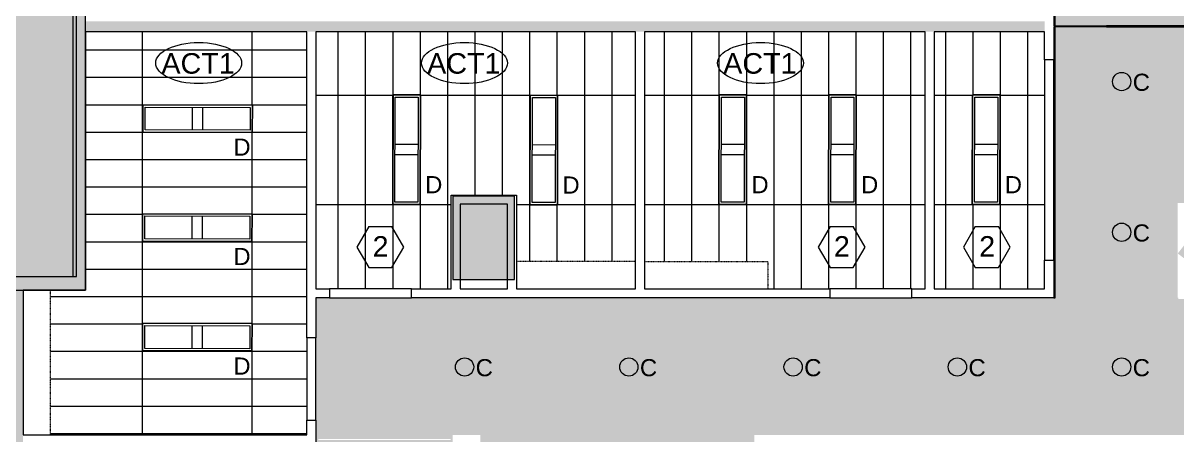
# Model space of a CAD drawing. Header units: inches. Extents: x 50 to 3088, y -595 to 388.
# Drawn here: x 382 to 888, y -159 to 22 of the extents above; entities that cross this region are included whole.
import ezdxf

# ---------------------------------------------------------------- set-up
doc = ezdxf.new("R2010")
doc.units = ezdxf.units.IN
doc.header["$MEASUREMENT"] = 0
doc.linetypes.add('Overhead', pattern=[0.15625, 0.09375, -0.0625])
for name, color, linetype, lineweight in [('A-ANNO-DIMS', 211, 'Continuous', 9), ('A-ANNO-DIMS-96', 211, 'Continuous', 9), ('A-ANNO-NOTE', 131, 'Continuous', 9), ('A-CLNG', 13, 'Continuous', 9), ('A-CLNG-PATT', 13, 'Continuous', 9), ('A-DETL', 90, 'Continuous', 9), ('A-DETL-GENF', 92, 'Continuous', 9), ('A-EXIST-WALL-INT', 250, 'Continuous', 9), ('A-WALL', 113, 'Continuous', 13), ('A-WALL-PATT', 111, 'Continuous', 13), ('E-LITE-EQPM', 33, 'Continuous', 9), ('G-ANNO-TEXT', 231, 'Continuous', 9), ('I-WALL', 2, 'Continuous', 13), ('new block- skin dc_dwg', 8, 'Continuous', 9), ('Q-CASE', 31, 'Continuous', 13)]:
    doc.layers.add(name, color=color, linetype=linetype, lineweight=lineweight)
doc.styles.add('Arial', font='arial.ttf', dxfattribs={"width": 0.85, "height": 9})
doc.styles.add('Arial_1', font='arial.ttf', dxfattribs={"height": 7.5})
doc.styles.add('Arial_2', font='arial.ttf', dxfattribs={"height": 9})
doc.dimstyles.new('Linear_-_3_32__Arial__85_-_1_2__Tolerance_1', dxfattribs={"dimscale": 12, "dimtxt": 9.182335, "dimasz": 0.5, "dimexe": 0.75, "dimexo": 0.5, "dimgap": 0.5, "dimtad": 1, "dimdec": 1, "dimrnd": 0.5, "dimzin": 3, "dimdsep": 46, "dimlunit": 4, "dimtxsty": 'Arial', "dimblk1": 'OBLIQUE', "dimblk2": 'OBLIQUE', "dimsah": 1, "dimcen": 0.09, "dimdle": 0.75, "dimazin": 0, "dimtfac": 1, "dimtdec": 4, "dimtix": 1, "dimtmove": 1, "dimatfit": 3, "dimfxl": 1, "dimtvp": 1, "dimfrac": 2, "dimtolj": 1, "dimtzin": 0, "dimarcsym": 2})

# ---------------------------------------------------------------- blocks, each defined once
blk = doc.blocks.new('new block- skin dc_dwg-1925045-Reflected Ceiling Plan')
at = {"layer": 'A-EXIST-WALL-INT', "flags": 128}
for points in [[(1558.22, 1328.2), (1558.22, 1254.58), (1777.5, 1254.58), (1777.5, 1387.19), (1777.5, 1664.05), (1777.5, 1683.77)], [(1544.87, 1379.58), (1544.87, 1333.66), (1571.9, 1333.66), (1571.9, 1260.58), (1772.03, 1260.58), (1772.03, 1656.76)]]:
    blk.add_lwpolyline(points, dxfattribs=at)
blk = doc.blocks.new('Upper Cabinet - Standard Upper Cabinet-2025069-Reflected Ceiling Plan')
at = {"layer": 'Q-CASE', "linetype": 'Overhead', "lineweight": 9}
blk.add_line((-47.26, -12), (16.11, -12), dxfattribs=at)
blk = doc.blocks.new('Upper Cabinet - Standard Upper Cabinet-2040263-Reflected Ceiling Plan')
at = {"layer": 'Q-CASE', "linetype": 'Overhead', "lineweight": 9}
blk.add_line((-47.26, -12), (4.81, -12), dxfattribs=at)
blk = doc.blocks.new('Upper Cabinet - Standard Upper Cabinet-2066684-Reflected Ceiling Plan')
at = {"layer": 'Q-CASE', "linetype": 'Overhead', "lineweight": 9}
for p, q in [((-47.26, 12), (6.74, 12)), ((6.74, 12), (6.74, 0))]:
    blk.add_line(p, q, dxfattribs=at)
blk = doc.blocks.new('Rectangular Ceiling Light - Recessed - New 1_ x 4_-V6-Reflected Ceiling Plan')
at = {"layer": 'E-LITE-EQPM', "lineweight": 20}
for p, q in [((-6.74, -26.34), (-6.74, 21.66)), ((-6.74, 21.66), (5.26, 21.66)), ((-5.74, -25.34), (-5.74, 20.66)), ((-5.74, 20.66), (4.26, 20.66)), ((4.26, 20.66), (4.26, -25.34)), ((5.26, 21.66), (5.26, -26.34)), ((4.26, -0.09), (-5.74, -0.09)), ((4.26, -4.59), (-5.74, -4.59)), ((5.26, -26.34), (-6.74, -26.34)), ((4.26, -25.34), (-5.74, -25.34))]:
    blk.add_line(p, q, dxfattribs=at)
blk = doc.blocks.new('Pendant - Suspended - New 8_-1192035-Reflected Ceiling Plan')
at = {"layer": 'E-LITE-EQPM', "lineweight": 20}
blk.add_circle((0, 0), 4, dxfattribs=at)
blk = doc.blocks.new('FORM Keynote Tag - Default w_arrow-62346-Reflected Ceiling Plan')
at = {"layer": 'A-ANNO-NOTE', "lineweight": 20}
for p, q in [((-0.0519, 0.1051), (-0.106, 0.0113)), ((-0.0519, 0.1051), (0.0537, 0.1051)), ((0.1078, 0.0113), (0.0537, 0.1051)), ((-0.106, 0.0113), (-0.0519, -0.0824)), ((0.0537, -0.0824), (0.1078, 0.0113)), ((-0.0519, -0.0824), (0.0537, -0.0824))]:
    blk.add_line(p, q, dxfattribs=at)
blk = doc.blocks.new('FORM Finish Tag - Default w_arrow-62639-Reflected Ceiling Plan')
at = {"layer": 'A-ANNO-NOTE', "lineweight": 20}
blk.add_ellipse((0, 0), major_axis=(-0.196, 0), ratio=0.478314, dxfattribs=at)
blk = doc.blocks.new('DIMBLOCK29-Reflected Ceiling Plan')
at = {"layer": 'A-ANNO-DIMS-96'}
for p, q in [((349.49, -180.59), (349.49, -153.59)), ((376.27, -162.59), (340.49, -162.59)), ((349.49, -162.59), (376.27, -162.59)), ((376.27, -180.59), (340.49, -180.59)), ((349.49, -180.59), (376.27, -180.59))]:
    blk.add_line(p, q, dxfattribs=at)
at = {"layer": 'A-ANNO-DIMS-96', "lineweight": 50}
for p, q in [((349.49, -162.59), (346.49, -159.59)), ((349.49, -162.59), (352.49, -165.59)), ((349.49, -180.59), (346.49, -177.59)), ((349.49, -180.59), (352.49, -183.59))]:
    blk.add_line(p, q, dxfattribs=at)
at = {"layer": 'A-ANNO-DIMS-96'}
blk.add_ellipse((349.49, -155.76), major_axis=(0, 15.83), ratio=0.825226, start_param=1.570796, end_param=3.141593, dxfattribs=at)
at = {"layer": 'A-ANNO-DIMS-96', "color": 0, "insert": (331.81, -155.76), "char_height": 9, "width": 32.0393, "attachment_point": 1, "rotation": 90, "line_spacing_factor": 0.941778, "style": 'Arial'}
blk.add_mtext('1\' - 6"', dxfattribs=at)
blk = doc.blocks.new('_Oblique')
at = {"color": 0, "linetype": 'ByBlock', "lineweight": -2}
blk.add_line((-0.5, -0.5), (0.5, 0.5), dxfattribs=at)

msp = doc.modelspace()

# ---------------------------------------------------------------- hatches: boundary and pattern name
at = {"layer": 'A-CLNG-PATT', "lineweight": 13}
h = msp.add_hatch(dxfattribs=at)
h.set_pattern_fill('FP_13', color=256, style=0, pattern_type=2)
h.set_pattern_definition([(0, (0, 0), (30.72, 7.68), [1.267, -21.773, 1.267, -21.773, -122.88]), (0, (0, 0), (30.72, 7.68), [-46.08, 1.267, -44.813, 1.267, -21.773, -53.76]), (0, (0, 0), (30.72, 7.68), [-115.2, 1.267, -14.093, 1.267, -37.133]), (120, (11.52, 3.84), (-22.011075, 22.7643), [1.267, -21.773, 1.267, -21.773, -122.88]), (120, (11.52, 3.84), (-22.011075, 22.7643), [-46.08, 1.267, -44.813, 1.267, -21.773, -53.76]), (120, (11.52, 3.84), (-22.011075, 22.7643), [-115.2, 1.267, -14.093, 1.267, -37.133]), (240, (15.36, 19.2), (-8.708925, -30.4443), [1.267, -21.773, 1.267, -21.773, -122.88]), (240, (15.36, 19.2), (-8.708925, -30.4443), [-46.08, 1.267, -44.813, 1.267, -21.773, -53.76]), (240, (15.36, 19.2), (-8.708925, -30.4443), [-115.2, 1.267, -14.093, 1.267, -37.133])])
h.paths.add_polyline_path([(743.2436, -517.7041), (743.5893, -516.7542), (743.5893, -345.2136), (570.3424, -345.2136), (570.3424, -300.0886), (621.7704, -300.0886), (621.7704, -301.8386), (702.8065, -301.8386), (702.8065, -158.5886), (1131.6509, -158.5886), (1138.2286, -138.8766), (1166.2075, -147.9674), (1166.2075, -158.5886), (1225.6567, -158.5886), (1225.6567, -222.8386), (1285.6567, -222.8386), (1285.6567, -99.0385), (888.5924, -99.0385), (888.5924, -98.4456), (888.3494, -98.4456), (888.3494, -57.0284), (901.5924, -57.0284), (901.5696, 20.0865), (834.5924, 20.0865), (834.5924, -98.5886), (510.5924, -98.5886), (510.5924, -162.5886), (382.2678, -162.5886), (382.2678, -180.5886), (552.5924, -180.5886), (552.5924, -307.1713), (409.6746, -307.1713), (409.6746, -366.5617), (430.2881, -373.0373), (450.7667, -379.9276), (471.1021, -387.2299), (491.2859, -394.9411), (511.31, -403.0582), (531.1661, -411.5778), (552.5924, -421.3307), (570.5924, -429.936), (588.1408, -438.7415), (605.7699, -448.0021), (623.2237, -457.589), (640.4961, -467.4989), (657.5813, -477.7284), (669.2379, -484.6017), (681.1089, -491.0979), (693.1819, -497.2105), (705.4445, -502.933), (717.8842, -508.2597), (730.4882, -513.1851), (742.5533, -517.4595)], flags=0)
h.paths.add_polyline_path([(571.8106, -239.5886), (570.5924, -239.5886), (570.5924, -158.5886), (582.5924, -158.5886), (582.5924, -239.5886), (574.5924, -239.5886)], flags=0)
h.paths.add_polyline_path([(574.5924, -235.5886), (578.5924, -235.5886), (578.5924, -162.5886), (574.5924, -162.5886), (574.5924, -235.0869)], flags=0)
h.paths.add_polyline_path([(564.5924, -160.8386), (511.5924, -160.8386), (511.5924, -160.3386), (569.5924, -160.3386), (569.5924, -160.8386)], flags=0)
h.paths.add_polyline_path([(893.5635, 20.5865), (901.5696, 20.5865), (901.5924, 145.9615), (834.5924, 145.9615), (834.5924, 20.5865), (893.0363, 20.5865)], flags=0)
h = msp.add_hatch(dxfattribs=at)
h.set_pattern_fill('FP_26', color=256, style=0, pattern_type=2)
h.set_pattern_definition([(0, (530.599, -61.978), (0, -12), []), (270, (530.6, -61.98), (-48, -3e-15), [])])
h.paths.add_polyline_path([(506.5924, -158.5886), (506.5924, 17.9482), (409.5924, 17.9482), (409.5924, -95.2136), (394.2678, -95.2136), (394.2678, -158.5886), (397.8456, -158.5886)], flags=0)
h.paths.add_polyline_path([(482.5637, -121.8396), (434.5639, -121.7086), (434.5966, -109.7086), (482.5964, -109.8396), (482.5641, -121.7086)], flags=0)
h.paths.add_polyline_path([(482.5637, -73.8396), (434.5639, -73.7086), (434.5966, -61.7086), (482.5964, -61.8396)], flags=0)
h.paths.add_polyline_path([(482.6939, -26.1296), (434.6941, -25.9986), (434.7268, -13.9987), (482.7267, -14.1297)], flags=0)
h = msp.add_hatch(dxfattribs=at)
h.set_pattern_fill('FP_25', color=256, style=0, pattern_type=2)
h.set_pattern_definition([(90, (544.37, -9.749), (12, -7e-16), []), (0, (544.37, -9.75), (0, -48), [])])
h.paths.add_polyline_path([(552.5189, -94.5886), (569.8364, -94.5886), (569.8364, -53.5518), (598.5194, -53.5518), (598.5194, -82.5886), (650.5924, -82.5886), (650.5924, 17.9482), (510.5924, 17.9482), (510.5924, -94.5886), (544.3719, -94.5886)], flags=0)
h.paths.add_polyline_path([(616.4099, -57.876), (604.41, -57.8432), (604.541, -9.8434), (616.5409, -9.8762)], flags=0)
h.paths.add_polyline_path([(556.2408, -57.7118), (544.2409, -57.679), (544.3719, -9.6792), (556.3719, -9.7119), (556.2409, -57.679)], flags=0)
h = msp.add_hatch(dxfattribs=at)
h.set_pattern_fill('FP_24', color=256, style=0, pattern_type=2)
h.set_pattern_definition([(90, (699.37, -9.749), (12, -7e-16), []), (0, (699.37, -9.75), (0, -48), [])])
h.paths.add_polyline_path([(708.5924, -94.5886), (777.5924, -94.5886), (777.5924, 17.9482), (654.5924, 17.9482), (654.5924, -82.5886), (708.5924, -82.5886), (708.5924, -92.223)], flags=0)
h.paths.add_polyline_path([(747.2904, -57.7148), (735.2904, -57.682), (735.4214, -9.6822), (747.4214, -9.715), (747.2904, -57.7118)], flags=0)
h.paths.add_polyline_path([(699.2408, -57.7118), (687.2409, -57.679), (687.3719, -9.6792), (699.3719, -9.7119), (699.2409, -57.682)], flags=0)
h = msp.add_hatch(dxfattribs=at)
h.set_pattern_fill('FP_28', color=256, style=0, pattern_type=2)
h.set_pattern_definition([(90, (810.62, -9.749), (12, -7e-16), []), (0, (810.62, -9.75), (0, -48), [])])
h.paths.add_polyline_path([(781.5924, -94.5886), (829.9664, -94.5886), (829.9664, 17.9482), (781.5924, 17.9482), (781.5924, -57.682)], flags=0)
h.paths.add_polyline_path([(810.2904, -57.7148), (798.2904, -57.682), (798.4214, -9.6822), (810.4214, -9.715), (810.2905, -57.682)], flags=0)
at = {"layer": 'A-DETL-GENF'}
h = msp.add_hatch(color=9, dxfattribs=at)
h.paths.add_polyline_path([(405.5051, -380.319), (409.6746, -366.5617), (409.6746, -307.1713), (309.4263, -307.1713), (309.4263, -95.2136), (190.3089, -95.2136), (190.3089, -21.5886), (197.9964, -21.5886), (197.9964, -89.2136), (405.5924, -89.2136), (405.5924, 373.0481), (284.4344, 373.0481), (284.4344, 359.5319), (266.2064, 359.5319), (266.2064, 228.5319), (311.6101, 228.5319), (348.6697, 277.7701), (351.4906, 275.6472), (313.3522, 225.0319), (266.2064, 225.0319), (266.2064, 29.7864), (242.2064, 29.7864), (242.2064, 38.2864), (199.2064, 38.2864), (199.2064, 29.7864), (175.2064, 29.7864), (175.2064, 41.7864), (262.7064, 41.7864), (262.7064, 137.7864), (242.2064, 137.7864), (242.2064, 142.0044), (199.2064, 142.0044), (199.2064, 137.7864), (178.0594, 137.7864), (178.0594, 110.7864), (164.3089, 110.7864), (164.3089, 176.7864), (178.0594, 176.7864), (178.0594, 149.7864), (199.2064, 149.7864), (199.2064, 145.2854), (242.2064, 145.2854), (242.2064, 149.7864), (262.7064, 149.7864), (262.7064, 245.9104), (178.0594, 245.9104), (178.0594, 218.7864), (164.3089, 218.7864), (164.3089, 278.7864), (178.0594, 278.7864), (178.0594, 249.1924), (262.7064, 249.1924), (262.7064, 349.7864), (178.0594, 349.7864), (178.0594, 320.7864), (164.3089, 320.7864), (164.3089, 373.0481), (49.9156, 373.0481), (49.9156, -319.1713), (237.2678, -319.1713), (237.2678, -343.9854), (258.5912, -347.0189), (279.8482, -350.4866), (301.03, -354.3871), (322.128, -358.7188), (343.1331, -363.4799), (364.0368, -368.6685), (384.8304, -374.2822), (404.1648, -379.9276)], flags=0)
h.paths.add_polyline_path([(171.4964, -21.5886), (164.3089, -21.5886), (164.3089, 68.7864), (171.4964, 68.7864), (171.4964, 29.7864)], flags=0)
h.paths.add_polyline_path([(278.9654, 363.0319), (278.9654, 373.0481), (176.9654, 373.0481), (176.9654, 363.0319), (266.2064, 363.0319)], flags=0)
h = msp.add_hatch(color=57, dxfattribs=at)
h.paths.add_polyline_path([(895.8924, -342.3841), (921.7704, -342.3841), (921.7704, -306.3841), (895.7704, -306.3841), (895.7704, -342.3841)], flags=0)
h.paths.add_polyline_path([(576.5924, -340.5886), (620.7704, -340.5886), (620.7704, -313.5886), (571.5924, -313.5886), (571.5924, -340.5886), (574.3424, -340.5886)], flags=0)
h.paths.add_polyline_path([(1149.758, -192.0445), (1157.6468, -167.7652), (1159.5477, -168.3829), (1165.9484, -148.6837), (1138.4554, -139.5096), (1124.2406, -183.2582), (1138.2691, -188.0886)], flags=0)
h.paths.add_polyline_path([(910.4182, -96.3546), (927.9576, -73.9052), (905.5924, -57.0518), (888.3539, -79.1161), (910.1942, -96.1796)], flags=0)
h.paths.add_polyline_path([(570.5924, -90.5886), (597.5924, -90.5886), (597.5924, -54.0518), (570.5924, -54.0518), (570.5924, -87.5889)], flags=0)
at = {"layer": 'A-WALL-PATT'}
for points in [[(405.5924, -89.2136), (409.5924, -89.2136), (409.5924, 373.0481), (405.5924, 373.0481), (405.5924, 8.1671)], [(745.7756, 17.9482), (829.9664, 17.9482), (829.9664, 22.5732), (409.5924, 22.5732), (409.5924, 17.9482), (743.5924, 17.9482)], [(409.5924, -95.2136), (409.5924, -89.2136), (197.9964, -89.2136), (197.9964, -95.2136), (409.3256, -95.2136)], [(372.2678, -235.1713), (382.2678, -235.1713), (382.2678, -95.2136), (372.2678, -95.2136), (372.2678, -113.4599)]]:
    msp.add_hatch(color=8, dxfattribs=at).paths.add_polyline_path(points, flags=0)

# ---------------------------------------------------------------- linework, layer by layer
at = {"layer": 'A-CLNG', "lineweight": 13}
for p, q in [((834.5924, 20.5865), (834.5924, 145.9615)), ((834.5924, -98.5886), (834.5924, 20.0865)), ((544.3719, -9.6792), (544.2409, -57.679)), ((556.3719, -9.7119), (544.3719, -9.6792)), ((556.2408, -57.7118), (556.3719, -9.7119)), ((604.541, -9.8434), (604.41, -57.8432)), ((616.5409, -9.8762), (604.541, -9.8434)), ((616.4099, -57.876), (616.5409, -9.8762)), ((687.3719, -9.6792), (687.2409, -57.679)), ((699.3719, -9.7119), (687.3719, -9.6792)), ((699.2408, -57.7118), (699.3719, -9.7119)), ((735.4214, -9.6822), (735.2904, -57.682)), ((747.4214, -9.715), (735.4214, -9.6822)), ((747.2904, -57.7148), (747.4214, -9.715)), ((798.4214, -9.6822), (798.2904, -57.682)), ((810.4214, -9.715), (798.4214, -9.6822)), ((810.2904, -57.7148), (810.4214, -9.715)), ((434.7268, -13.9987), (434.6941, -25.9986)), ((482.7267, -14.1297), (434.7268, -13.9987)), ((482.6939, -26.1296), (482.7267, -14.1297)), ((434.6941, -25.9986), (482.6939, -26.1296)), ((544.2409, -57.679), (556.2408, -57.7118)), ((604.41, -57.8432), (616.4099, -57.876)), ((687.2409, -57.679), (699.2408, -57.7118)), ((735.2904, -57.682), (747.2904, -57.7148)), ((798.2904, -57.682), (810.2904, -57.7148)), ((434.5966, -61.7086), (434.5639, -73.7086)), ((482.5964, -61.8396), (434.5966, -61.7086)), ((482.5637, -73.8396), (482.5964, -61.8396)), ((434.5639, -73.7086), (482.5637, -73.8396)), ((745.7756, -94.5886), (735.8364, -94.5886)), ((833.9675, -98.5886), (834.5924, -98.5886)), ((434.5966, -109.7086), (434.5639, -121.7086)), ((482.5964, -109.8396), (434.5966, -109.7086)), ((482.5637, -121.8396), (482.5964, -109.8396)), ((434.5639, -121.7086), (482.5637, -121.8396))]:
    msp.add_line(p, q, dxfattribs=at)
at = {"layer": 'A-DETL', "lineweight": 13}
for p, q in [((597.5924, -54.0518), (570.5924, -54.0518)), ((570.5924, -54.0518), (570.5924, -90.5886)), ((597.5924, -90.5886), (597.5924, -54.0518)), ((570.5924, -90.5886), (597.5924, -90.5886))]:
    msp.add_line(p, q, dxfattribs=at)
at = {"layer": 'A-WALL', "color": 7, "lineweight": 20}
for p, q in [((405.5924, -89.2136), (405.5924, 373.0481)), ((833.9664, 39.0639), (833.9664, 20.5865)), ((409.5924, 17.9482), (409.5924, -95.2136)), ((506.5924, -116.1441), (506.5924, 17.9482)), ((510.5924, 17.9482), (510.5924, -94.5886)), ((650.5924, -94.5886), (650.5924, 17.9482)), ((654.5924, 17.9482), (654.5924, -94.5886)), ((777.5924, -94.5886), (777.5924, 17.9482)), ((781.5924, 17.9482), (781.5924, -94.5886)), ((829.9664, 5.6973), (829.9664, 17.9482)), ((833.9664, 20.0865), (833.9664, 5.6973)), ((833.9664, 5.6973), (829.9664, 5.6973)), ((569.8364, -94.5886), (569.8364, -53.5518)), ((569.8364, -53.5518), (598.5194, -53.5518)), ((598.5194, -53.5518), (598.5194, -94.5886)), ((573.8364, -57.5518), (573.8364, -94.5886)), ((594.5194, -57.5518), (573.8364, -57.5518)), ((594.5194, -94.5886), (594.5194, -57.5518)), ((829.9664, -94.5886), (829.9664, -82.0979)), ((829.9664, -82.0979), (833.9664, -82.0979)), ((833.9664, -82.0979), (833.9664, -94.5886)), ((197.9964, -89.2136), (405.5924, -89.2136)), ((409.5924, -95.2136), (382.2678, -95.2136)), ((382.2678, -95.2136), (382.2678, -158.5886)), ((510.5924, -94.5886), (516.5189, -94.5886)), ((516.5189, -94.5886), (516.5189, -98.5886)), ((552.5189, -98.5886), (552.5189, -94.5886)), ((552.5189, -94.5886), (569.8364, -94.5886)), ((573.8364, -94.5886), (594.5194, -94.5886)), ((598.5194, -94.5886), (650.5924, -94.5886)), ((654.5924, -94.5886), (735.8364, -94.5886)), ((735.8364, -94.5886), (735.8364, -98.5886)), ((771.8364, -98.5886), (771.8364, -94.5886)), ((771.8364, -94.5886), (777.5924, -94.5886)), ((781.5924, -94.5886), (829.9664, -94.5886)), ((833.9675, -94.5886), (833.9675, -98.5886)), ((516.5189, -98.5886), (510.5924, -98.5886)), ((510.5924, -98.5886), (510.5924, -116.1441)), ((735.8364, -98.5886), (552.5189, -98.5886)), ((833.9675, -98.5886), (771.8364, -98.5886)), ((510.5924, -116.1441), (506.5924, -116.1441)), ((506.5924, -158.5886), (506.5924, -152.1441)), ((506.5924, -152.1441), (510.5924, -152.1441)), ((510.5924, -152.1441), (510.5924, -162.5886)), ((382.2678, -158.5886), (506.5924, -158.5886))]:
    msp.add_line(p, q, dxfattribs=at)
at = {"layer": 'A-WALL'}
for p, q in [((829.9664, 5.6973), (829.9664, -82.0979)), ((833.9664, -82.0979), (833.9664, 5.6973)), ((552.5189, -94.5886), (516.5189, -94.5886)), ((771.8364, -94.5886), (745.7756, -94.5886)), ((516.5189, -98.5886), (552.5189, -98.5886)), ((735.8364, -98.5886), (771.8364, -98.5886)), ((506.5924, -116.1441), (506.5924, -152.1441)), ((510.5924, -152.1441), (510.5924, -116.1441))]:
    msp.add_line(p, q, dxfattribs=at)
at = {"layer": 'I-WALL', "color": 7, "lineweight": 20}
for p, q in [((833.9664, 20.5865), (857.0363, 20.5865)), ((857.0363, 20.5865), (857.0363, 20.0865)), ((506.5924, 17.9482), (409.5924, 17.9482)), ((650.5924, 17.9482), (510.5924, 17.9482)), ((777.5924, 17.9482), (654.5924, 17.9482)), ((829.9664, 17.9482), (781.5924, 17.9482)), ((857.0363, 20.0865), (833.9664, 20.0865))]:
    msp.add_line(p, q, dxfattribs=at)
at = {"layer": 'I-WALL'}
for p, q in [((893.0363, 20.5865), (857.0363, 20.5865)), ((857.0363, 20.0865), (893.0363, 20.0865))]:
    msp.add_line(p, q, dxfattribs=at)

# ---------------------------------------------------------------- block references
at = {"layer": 'A-ANNO-NOTE', "lineweight": 20, "xscale": 96, "yscale": 96, "zscale": 96}
for name, p in [('FORM Finish Tag - Default w_arrow-62639-Reflected Ceiling Plan', (459.2071, 4.2609)), ('FORM Finish Tag - Default w_arrow-62639-Reflected Ceiling Plan', (575.6866, 4.2609)), ('FORM Finish Tag - Default w_arrow-62639-Reflected Ceiling Plan', (705.4645, 4.2609)), ('FORM Keynote Tag - Default w_arrow-62346-Reflected Ceiling Plan', (538.7357, -77.3869)), ('FORM Keynote Tag - Default w_arrow-62346-Reflected Ceiling Plan', (740.9147, -77.3869)), ('FORM Keynote Tag - Default w_arrow-62346-Reflected Ceiling Plan', (804.5871, -77.3869))]:
    msp.add_blockref(name, p, dxfattribs=at)
at = {"layer": 'E-LITE-EQPM', "lineweight": 20}
for p in [(863.7471, -3.8379), (863.7471, -69.8379), (575.7471, -128.8379), (647.7471, -128.8379), (719.7471, -128.8379), (791.7471, -128.8379), (863.7471, -128.8379)]:
    msp.add_blockref('Pendant - Suspended - New 8_-1192035-Reflected Ceiling Plan', p, dxfattribs=at)
for p, rotation in [((551.0491, -31.3563), 359.8436159558894), ((611.2182, -31.5205), 359.8436159558894), ((694.0491, -31.3563), 359.8436159558894), ((742.0987, -31.3593), 359.8436159558894), ((805.0987, -31.3593), 359.8436159558894), ((461.0495, -20.8069), 269.8436159558881), ((460.9193, -68.5168), 269.8436159558881), ((460.9193, -116.5168), 269.8436159558881)]:
    msp.add_blockref('Rectangular Ceiling Light - Recessed - New 1_ x 4_-V6-Reflected Ceiling Plan', p, dxfattribs=dict(at, rotation=rotation))
at = {"layer": 'new block- skin dc_dwg', "color": 250}
msp.add_blockref('new block- skin dc_dwg-1925045-Reflected Ceiling Plan', (-1367.9073, -1349.7893), dxfattribs=at)
at = {"layer": 'Q-CASE'}
for name, p, rotation in [('Upper Cabinet - Standard Upper Cabinet-2040263-Reflected Ceiling Plan', (603.3301, -94.5886), 180), ('Upper Cabinet - Standard Upper Cabinet-2025069-Reflected Ceiling Plan', (382.2678, -111.3263), 90.00000000000001)]:
    msp.add_blockref(name, p, dxfattribs=dict(at, rotation=rotation))
msp.add_blockref('Upper Cabinet - Standard Upper Cabinet-2066684-Reflected Ceiling Plan', (701.8547, -94.5886), dxfattribs=at)

# ---------------------------------------------------------------- texts
at = {"layer": 'A-ANNO-NOTE', "char_height": 9, "attachment_point": 2, "line_spacing_factor": 0.941778, "style": 'Arial_2'}
for s, insert, width in [('ACT1', (458.9391, 8.6147), 38.344907), ('ACT1', (575.4186, 8.6147), 38.344907), ('ACT1', (705.1966, 8.6147), 38.344907), ('2', (538.9365, -71.5331), 8.374175), ('2', (741.1155, -71.5331), 8.374175), ('2', (804.7879, -71.5331), 8.374175)]:
    msp.add_mtext(s, dxfattribs=dict(at, insert=insert, width=width))
at = {"layer": 'G-ANNO-TEXT', "color": 7, "char_height": 7.5, "width": 9.393, "attachment_point": 1, "style": 'Arial_1'}
for s, insert in [('C', (868.5863, -0.3958)), ('D', (474.3873, -28.7923)), ('D', (558.4463, -45.2396)), ('D', (618.6154, -45.4039)), ('D', (701.4463, -45.2396)), ('D', (749.4959, -45.2427)), ('D', (812.4959, -45.2427)), ('C', (868.5863, -66.3958)), ('D', (474.3873, -76.6874)), ('D', (474.3873, -124.6874)), ('C', (580.5863, -125.3958)), ('C', (652.5863, -125.3958)), ('C', (724.5863, -125.3958)), ('C', (796.5863, -125.3958)), ('C', (868.5863, -125.3958))]:
    msp.add_mtext(s, dxfattribs=dict(at, insert=insert))

# ---------------------------------------------------------------- dimensions: what is measured, and where the dimension line sits
at = {"layer": 'A-ANNO-DIMS'}
dim = msp.add_linear_dim(base=(349.494, -162.5886), p1=(382.2678, -180.5886), p2=(382.2678, -162.5886), angle=90, dimstyle='Linear_-_3_32__Arial__85_-_1_2__Tolerance_1', override={"dimpost": '<>', "dimfxl": 18}, dxfattribs=at)
dim.commit()
dim.dimension.update_dxf_attribs({"geometry": 'DIMBLOCK29-Reflected Ceiling Plan', "text_midpoint": (337.8099, -139.7389), "dimtype": 160, "text_rotation": 90})

doc.saveas('drawing.dxf')
